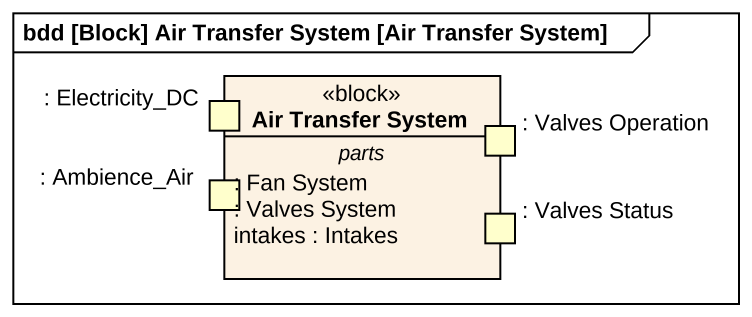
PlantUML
@startuml
mainframe bdd [Block] Air Transfer System [Air Transfer System]
hide circle
hide empty members
class "Air Transfer System" as Air_Transfer_System <<block>> {
  -- parts --
  : Fan System
  : Valves System
  intakes : Intakes
  -- ports --
  : Electricity_DC
  : Ambience_Air
  : Valves Status
  : Valves Operation
}
@enduml
